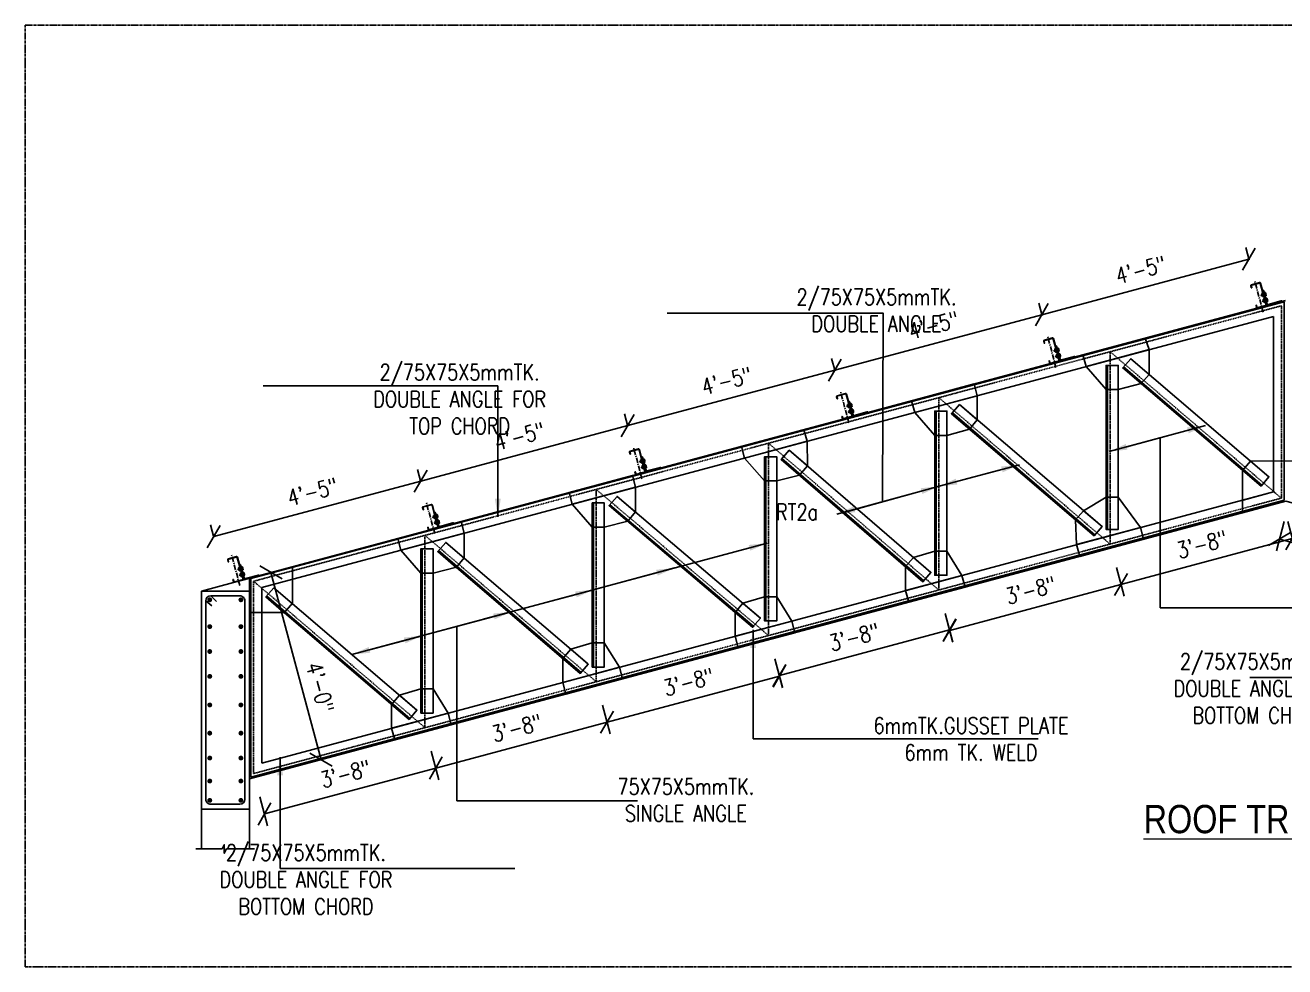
# Model space of a CAD drawing. Extents: x -95606 to 113309, y -42160 to -940.
# Drawn here: x 104287.1 to 104599.1, y -19717.6 to -19484.4 of the extents above; entities that cross this region are included whole.
import ezdxf

# ---------------------------------------------------------------- set-up
doc = ezdxf.new("R2010")
doc.units = 0
doc.header["$LTSCALE"] = 0.02
doc.header["$MEASUREMENT"] = 0
doc.header["$PDMODE"] = 3
doc.header["$PDSIZE"] = -2
for name, pattern in [('CENTER', [50.8, 31.75, -6.35, 6.35, -6.35]), ('CENTERX2', [101.6, 63.5, -12.7, 12.7, -12.7]), ('DASHEDX2', [1.5, 1, -0.5])]:
    doc.linetypes.add(name, pattern=pattern)
doc.layers.get('0').update_dxf_attribs({"linetype": 'CONTINUOUS'})
doc.layers.get('DEFPOINTS').update_dxf_attribs({"linetype": 'CONTINUOUS'})
for name, color, linetype in [('5T', 4, 'CONTINUOUS'), ('A-C PURLIN', 1, 'CONTINUOUS'), ('A-GRID', 7, 'CENTERX2'), ('A-OL', 2, 'CONTINUOUS'), ('A-WELD', 6, 'CONTINUOUS'), ('dimentions', 8, 'CONTINUOUS'), ('EXLINE', 33, 'CONTINUOUS'), ('G-GRID', 7, 'CENTERX2'), ('GUSSET', 1, 'CONTINUOUS'), ('LEVEL', 1, 'CONTINUOUS'), ('OL', 2, 'CONTINUOUS'), ('RF', 5, 'CONTINUOUS'), ('RF5', 6, 'CONTINUOUS'), ('S-DIM', 7, 'CONTINUOUS'), ('S-TXT', 2, 'CONTINUOUS')]:
    doc.layers.add(name, color=color, linetype=linetype)
doc.layers.add('Layer4', color=4, linetype='CONTINUOUS', lineweight=25)
doc.styles.add('ROMANC', font='romanc.shx')
doc.styles.add('style9', font='romans.shx', dxfattribs={"width": 0.8, "height": 4})
doc.dimstyles.new('TEXT-14', dxfattribs={"dimtxt": 4, "dimasz": 4.5, "dimexe": 3, "dimexo": 6, "dimgap": 2, "dimtad": 1, "dimdec": 0, "dimrnd": 0.5, "dimzin": 1, "dimdsep": 46, "dimlunit": 4, "dimtxsty": 'style9', "dimblk": 'OBLIQUE', "dimcen": 72.09, "dimclrd": 1, "dimclre": 1, "dimclrt": 2, "dimadec": 0, "dimazin": 0, "dimtfac": 1, "dimtdec": 0, "dimtofl": 0, "dimtmove": 0, "dimatfit": 3, "dimfxl": 1, "dimfrac": 2, "dimtolj": 1, "dimtzin": 0, "dimlwd": -1, "dimarcsym": 0})

# ---------------------------------------------------------------- blocks, each defined once
blk = doc.blocks.new('A BOLT')
at = {"layer": 'GUSSET'}
h = blk.add_hatch(dxfattribs=at)
h.set_pattern_fill('LINE', color=8, scale=12.375, angle=107, style=0)
h.set_pattern_definition([(286.416, (-3737.1646, 76954.9778), (1.483816784, 0.437161318), [])])
edge = h.paths.add_edge_path()
edge.add_line((7, -1.2), (11.8, 0.3))
edge.add_ellipse((11.2, 2.4), major_axis=(1.59, 1.59), ratio=1, start_angle=241.416, end_angle=331.416)
edge.add_line((13.3, 3.1), (13.1, 3.8))
edge.add_line((13.1, 3.8), (12.9, 4.6))
edge.add_ellipse((10.7, 3.9), major_axis=(1.59, 1.59), ratio=1, start_angle=331.416, end_angle=421.416)
edge.add_line((10.1, 6.1), (7.5, 5.3))
edge.add_line((7.5, 5.3), (5.3, 4.7))
edge.add_ellipse((5.9, 2.5), major_axis=(1.59, 1.59), ratio=1, start_angle=331.416, end_angle=421.416, ccw=False)
edge.add_line((8, 3.1), (8.3, 2.4))
edge.add_line((8.3, 2.4), (8.5, 1.6))
edge.add_ellipse((6.3, 1), major_axis=(1.59, 1.59), ratio=1, start_angle=241.416, end_angle=331.416, ccw=False)
at = {"layer": 'A-GRID'}
blk.add_line((15.8, 4.6), (-20.1, -5.9), dxfattribs=at)
at = {"layer": 'A-OL', "color": 1, "linetype": 'DASHEDX2'}
for p, q in [((-12.7, 8.6), (-11.9, 8.9)), ((-2.5, 11.6), (-3.3, 11.4)), ((-6, -14.1), (-5.2, -13.8)), ((4.2, -11.1), (3.3, -11.4))]:
    blk.add_line(p, q, dxfattribs=at)
at = {"layer": 'A-OL', "color": 1}
for p, q in [((-5.2, -13.8), (-11.9, 8.9)), ((3.3, -11.4), (-3.3, 11.4))]:
    blk.add_line(p, q, dxfattribs=at)
at = {"layer": 'OL'}
for p, q in [((-12.7, 8.6), (-6, -14.1)), ((-2.5, 11.6), (4.2, -11.1)), ((9.2, 5.8), (-0.1, 3.1))]:
    blk.add_line(p, q, dxfattribs=at)
for points in [[(-12.3, 7), (-16.9, 5.6, 0.414214), (-18.5, 2.8), (-18.1, 1.6)], [(-10.2, 0.2), (-14.9, -1.2, -0.414214), (-17.7, 0.3), (-18.1, 1.6)], [(-2, 10), (2.7, 11.3, -0.414214), (5.5, 9.8), (5.9, 8.6)], [(0, 3.1), (4.7, 4.5, 0.414214), (6.2, 7.3), (5.9, 8.6)], [(8.3, 2.4), (8, 3.1, 0.414214), (5.3, 4.7), (2.7, 3.9)], [(8.3, 2.4), (8.5, 1.6, -0.414214), (7, -1.2), (2.9, -2.4)], [(13.1, 3.8), (13.3, 3.1, -0.414214), (11.8, 0.3), (4.5, -1.9)], [(13.1, 3.8), (12.9, 4.6, 0.414214), (10.1, 6.1), (4.6, 4.5)], [(-16.8, -4.9), (-17, -4.2, -0.414214), (-15.5, -1.4), (-12.9, -0.6)], [(-16.8, -4.9), (-16.5, -5.7, 0.414214), (-13.7, -7.2), (-9.7, -6)], [(-8.5, -5.7), (-13.2, -7.1, 0.414214), (-14.7, -9.9), (-14.4, -11.1)], [(-6.5, -12.5), (-11.2, -13.9, -0.414214), (-14, -12.4), (-14.4, -11.1)], [(1.8, -2.7), (6.4, -1.3, -0.414214), (9.2, -2.8), (9.6, -4.1)], [(3.8, -9.5), (8.4, -8.2, 0.414214), (10, -5.4), (9.6, -4.1)]]:
    blk.add_lwpolyline(points, format="xyb", dxfattribs=at)
for points in [[(-0.9, 2.9), (-9.4, 0.4)], [(8.2, 5.5), (7.8, 5.4), (-0.1, 3.1)], [(-7.7, -5.3), (0.8, -2.8)]]:
    blk.add_lwpolyline(points, dxfattribs=at)
blk = doc.blocks.new('RT8-LIP')
at = {"layer": 'A-C PURLIN'}
h = blk.add_hatch(dxfattribs=at)
h.set_pattern_fill('STEEL', color=256, scale=11, angle=106.708, style=0)
h.set_pattern_definition([(151.708, (-15373.637, -58962.002), (-16.553237, -30.752983), []), (151.708, (-15390.362, -58967.023), (-16.553237, -30.752983), [])])
h.paths.add_polyline_path([(-60.7, 86.2, 0.414214), (-64.1, 80), (-39.6, -1.4, -0.414214), (-43, -7.7), (-124.4, -32.1, 0.414214), (-127.7, -38.3), (-31.9, -9.6)])
h = blk.add_hatch(dxfattribs=at)
h.set_pattern_fill('STEEL', color=256, scale=8, angle=16.708, style=0)
h.set_pattern_definition([(61.708, (-15390.126, -58951.48), (-22.365806, 12.038718), []), (61.708, (-15393.777, -58939.315), (-22.365806, 12.038718), [])])
h.paths.add_polyline_path([(-50.1, 64.3), (-69.8, 129.9, -0.414214), (-66.4, 136.1), (-19.5, 150.2, -0.414214), (-13.3, 146.9), (-10.3, 136.8, 0.490314), (-8.8, 136.3, 0.490314), (-7.9, 137.5), (-11.6, 150, 0.414214), (-17.8, 153.3), (-69.6, 137.8, 0.414214), (-72.9, 131.6), (-52.5, 63.6), (-32.1, -4.4, 0.414214), (-25.9, -7.8), (25.9, 7.8, 0.414214), (29.2, 14), (25.5, 26.4, 0.490314), (24, 27, 0.490314), (23.1, 25.7), (26.1, 15.7, -0.414214), (22.7, 9.4), (-24.2, -4.6, -0.414214), (-30.4, -1.3)])
for points in [[(-60.7, 86.2), (-31.9, -9.6), (-127.7, -38.3), (-127.7, -38.3, -0.414214), (-124.4, -32.1), (-43, -7.7, 0.414214), (-39.6, -1.4), (-64.1, 80, -0.414214), (-60.7, 86.2)], [(24.2, 27.1), (23.7, 27, 0.414214), (23.1, 25.7), (26.1, 15.7, -0.414214), (22.7, 9.4), (-24.2, -4.6, -0.414214), (-30.4, -1.3), (-50.1, 64.3), (-69.8, 129.9, -0.414214), (-66.4, 136.1), (-19.5, 150.2, -0.414214), (-13.3, 146.9), (-10.3, 136.8, 0.414214), (-9, 136.2), (-8.5, 136.3, 0.414214), (-7.9, 137.5), (-11.6, 150, 0.414214), (-17.8, 153.3), (-69.6, 137.8, 0.414214), (-72.9, 131.6), (-52.5, 63.6), (-32.1, -4.4, 0.414214), (-25.9, -7.8), (25.9, 7.8, 0.414214), (29.2, 14), (25.5, 26.4, 0.414214)]]:
    blk.add_lwpolyline(points, format="xyb", close=True, dxfattribs=at)
blk = doc.blocks.new('A$C7F18320F')
at = {"layer": 'A-C PURLIN', "xscale": 0.03999999999769976, "yscale": 0.03999999999769976, "zscale": 0.03999999999769976, "rotation": 357.2919999998659}
blk.add_blockref('RT8-LIP', (1.29, 0.32), dxfattribs=at)
at = {"layer": 'A-WELD', "xscale": 0.03999999999769976, "yscale": 0.03999999999769976, "zscale": 0.03999999999769976, "rotation": 357.2919999998659}
for p in [(-0.54, 2.81), (-0.18, 1.36)]:
    blk.add_blockref('A BOLT', p, dxfattribs=at)
blk = doc.blocks.new('_Oblique')
at = {"color": 0, "linetype": 'ByBlock', "lineweight": -2}
blk.add_line((-0.5, -0.5), (0.5, 0.5), dxfattribs=at)
blk = doc.blocks.new('*D146')
at = {"layer": 'DEFPOINTS', "color": 0, "lineweight": -2, "transparency": 16777216}
for p in [(104385.08, -19597.33), (104386.7, -19603.38), (104335.44, -19617.11)]:
    blk.add_point(p, dxfattribs=at)
at = {"layer": 'dimentions', "color": 1, "lineweight": -2, "transparency": 16777216}
for p, q in [((104385.15, -19597.58), (104384.3, -19594.44)), ((104333.89, -19611.32), (104333.04, -19608.17))]:
    blk.add_line(p, q, dxfattribs=at)
at = {"layer": 'dimentions', "color": 1, "transparency": 16777216}
blk.add_line((104333.82, -19611.07), (104385.08, -19597.33), dxfattribs=at)
at = {"layer": 'dimentions', "color": 1, "transparency": 16777216, "xscale": 4.5, "yscale": 4.5, "zscale": 4.5}
for p, rotation in [((104385.08, -19597.33), 15.0005004763087), ((104333.82, -19611.07), 195.0005004763087)]:
    blk.add_blockref('_Oblique', p, dxfattribs=dict(at, rotation=rotation))
at = {"layer": 'dimentions', "color": 2, "transparency": 16777216, "insert": (104358.32, -19599.97), "char_height": 4, "attachment_point": 5, "rotation": 15.0005, "style": 'style9'}
blk.add_mtext('\\A1;4\'-5"', dxfattribs=at)
blk = doc.blocks.new('*D147')
at = {"layer": 'DEFPOINTS', "color": 0, "lineweight": -2, "transparency": 16777216}
for p in [(104436.35, -19583.59), (104437.97, -19589.64), (104386.7, -19603.38)]:
    blk.add_point(p, dxfattribs=at)
at = {"layer": 'dimentions', "color": 1, "lineweight": -2, "transparency": 16777216}
for p, q in [((104436.42, -19583.84), (104435.58, -19580.69)), ((104385.15, -19597.58), (104384.3, -19594.43))]:
    blk.add_line(p, q, dxfattribs=at)
at = {"layer": 'dimentions', "color": 1, "transparency": 16777216}
blk.add_line((104385.08, -19597.33), (104436.35, -19583.59), dxfattribs=at)
at = {"layer": 'dimentions', "color": 1, "transparency": 16777216, "xscale": 4.5, "yscale": 4.5, "zscale": 4.5}
for p, rotation in [((104436.35, -19583.59), 14.9996244971495), ((104385.08, -19597.33), 194.9996244971495)]:
    blk.add_blockref('_Oblique', p, dxfattribs=dict(at, rotation=rotation))
at = {"layer": 'dimentions', "color": 2, "transparency": 16777216, "insert": (104409.58, -19586.23), "char_height": 4, "attachment_point": 5, "rotation": 14.9996, "style": 'style9'}
blk.add_mtext('\\A1;4\'-5"', dxfattribs=at)
blk = doc.blocks.new('*D148')
at = {"layer": 'DEFPOINTS', "color": 0, "lineweight": -2, "transparency": 16777216}
for p in [(104487.63, -19569.85), (104489.25, -19575.9), (104437.97, -19589.64)]:
    blk.add_point(p, dxfattribs=at)
at = {"layer": 'dimentions', "color": 1, "lineweight": -2, "transparency": 16777216}
for p, q in [((104487.7, -19570.1), (104486.85, -19566.96)), ((104436.42, -19583.84), (104435.58, -19580.69))]:
    blk.add_line(p, q, dxfattribs=at)
at = {"layer": 'dimentions', "color": 1, "transparency": 16777216}
blk.add_line((104436.35, -19583.59), (104487.63, -19569.85), dxfattribs=at)
at = {"layer": 'dimentions', "color": 1, "transparency": 16777216, "xscale": 4.5, "yscale": 4.5, "zscale": 4.5}
for p, rotation in [((104487.63, -19569.85), 15.0000670994877), ((104436.35, -19583.59), 195.0000670994877)]:
    blk.add_blockref('_Oblique', p, dxfattribs=dict(at, rotation=rotation))
at = {"layer": 'dimentions', "color": 2, "transparency": 16777216, "insert": (104460.86, -19572.49), "char_height": 4, "attachment_point": 5, "rotation": 15.0001, "style": 'style9'}
blk.add_mtext('\\A1;4\'-5"', dxfattribs=at)
blk = doc.blocks.new('*D149')
at = {"layer": 'DEFPOINTS', "color": 0, "lineweight": -2, "transparency": 16777216}
for p in [(104538.91, -19556.11), (104540.53, -19562.16), (104489.25, -19575.9)]:
    blk.add_point(p, dxfattribs=at)
at = {"layer": 'dimentions', "color": 1, "lineweight": -2, "transparency": 16777216}
for p, q in [((104538.97, -19556.36), (104538.13, -19553.22)), ((104487.7, -19570.1), (104486.85, -19566.95))]:
    blk.add_line(p, q, dxfattribs=at)
at = {"layer": 'dimentions', "color": 1, "transparency": 16777216}
blk.add_line((104487.63, -19569.85), (104538.91, -19556.11), dxfattribs=at)
at = {"layer": 'dimentions', "color": 1, "transparency": 16777216, "xscale": 4.5, "yscale": 4.5, "zscale": 4.5}
for p, rotation in [((104538.91, -19556.11), 14.99992978305561), ((104487.63, -19569.85), 194.9999297830556)]:
    blk.add_blockref('_Oblique', p, dxfattribs=dict(at, rotation=rotation))
at = {"layer": 'dimentions', "color": 2, "transparency": 16777216, "insert": (104512.14, -19558.75), "char_height": 4, "attachment_point": 5, "rotation": 14.9999, "style": 'style9'}
blk.add_mtext('\\A1;4\'-5"', dxfattribs=at)
blk = doc.blocks.new('*D150')
at = {"layer": 'DEFPOINTS', "color": 0, "lineweight": -2, "transparency": 16777216}
for p in [(104590.18, -19542.37), (104591.8, -19548.42), (104540.53, -19562.16)]:
    blk.add_point(p, dxfattribs=at)
at = {"layer": 'dimentions', "color": 1, "lineweight": -2, "transparency": 16777216}
for p, q in [((104590.25, -19542.62), (104589.41, -19539.48)), ((104538.97, -19556.36), (104538.13, -19553.22))]:
    blk.add_line(p, q, dxfattribs=at)
at = {"layer": 'dimentions', "color": 1, "transparency": 16777216}
blk.add_line((104538.91, -19556.11), (104590.18, -19542.37), dxfattribs=at)
at = {"layer": 'dimentions', "color": 1, "transparency": 16777216, "xscale": 4.5, "yscale": 4.5, "zscale": 4.5}
for p, rotation in [((104590.18, -19542.37), 15.00000380767196), ((104538.91, -19556.11), 195.0000038076719)]:
    blk.add_blockref('_Oblique', p, dxfattribs=dict(at, rotation=rotation))
at = {"layer": 'dimentions', "color": 2, "transparency": 16777216, "insert": (104563.41, -19545.01), "char_height": 4, "attachment_point": 5, "rotation": 15, "style": 'style9'}
blk.add_mtext('\\A1;4\'-5"', dxfattribs=at)
blk = doc.blocks.new('*D151')
at = {"layer": 'DEFPOINTS', "color": 0, "lineweight": -2, "transparency": 16777216}
for p in [(104386.14, -19658.37), (104343.72, -19669.74), (104388.82, -19668.38)]:
    blk.add_point(p, dxfattribs=at)
at = {"layer": 'dimentions', "color": 1, "lineweight": -2, "transparency": 16777216}
for p, q in [((104387.69, -19664.17), (104389.6, -19671.28)), ((104345.28, -19675.53), (104347.18, -19682.64))]:
    blk.add_line(p, q, dxfattribs=at)
at = {"layer": 'dimentions', "color": 1, "transparency": 16777216}
blk.add_line((104346.41, -19679.75), (104388.82, -19668.38), dxfattribs=at)
at = {"layer": 'dimentions', "color": 1, "transparency": 16777216, "xscale": 4.5, "yscale": 4.5, "zscale": 4.5}
for p, rotation in [((104388.82, -19668.38), 14.9999999999952), ((104346.41, -19679.75), 194.9999999999952)]:
    blk.add_blockref('_Oblique', p, dxfattribs=dict(at, rotation=rotation))
at = {"layer": 'dimentions', "color": 2, "transparency": 16777216, "insert": (104366.48, -19669.83), "char_height": 4, "attachment_point": 5, "rotation": 15, "style": 'style9'}
blk.add_mtext('\\A1;3\'-8"', dxfattribs=at)
blk = doc.blocks.new('*D152')
at = {"layer": 'DEFPOINTS', "color": 0, "lineweight": -2, "transparency": 16777216}
for p in [(104428.56, -19647.01), (104431.24, -19657.02), (104386.14, -19658.37)]:
    blk.add_point(p, dxfattribs=at)
at = {"layer": 'dimentions', "color": 1, "lineweight": -2, "transparency": 16777216}
for p, q in [((104430.11, -19652.8), (104432.02, -19659.92)), ((104387.69, -19664.17), (104389.6, -19671.28))]:
    blk.add_line(p, q, dxfattribs=at)
at = {"layer": 'dimentions', "color": 1, "transparency": 16777216}
blk.add_line((104388.82, -19668.38), (104431.24, -19657.02), dxfattribs=at)
at = {"layer": 'dimentions', "color": 1, "transparency": 16777216, "xscale": 4.5, "yscale": 4.5, "zscale": 4.5}
for p, rotation in [((104431.24, -19657.02), 15.00000000000004), ((104388.82, -19668.38), 195)]:
    blk.add_blockref('_Oblique', p, dxfattribs=dict(at, rotation=rotation))
at = {"layer": 'dimentions', "color": 2, "transparency": 16777216, "insert": (104408.9, -19658.47), "char_height": 4, "attachment_point": 5, "rotation": 15, "style": 'style9'}
blk.add_mtext('\\A1;3\'-8"', dxfattribs=at)
blk = doc.blocks.new('*D153')
at = {"layer": 'DEFPOINTS', "color": 0, "lineweight": -2, "transparency": 16777216}
for p in [(104513.4, -19624.28), (104471.25, -19635.57), (104516.04, -19634.16)]:
    blk.add_point(p, dxfattribs=at)
at = {"layer": 'dimentions', "color": 1, "lineweight": -2, "transparency": 16777216}
for p, q in [((104514.95, -19630.07), (104516.82, -19637.06)), ((104472.8, -19641.37), (104474.67, -19648.36))]:
    blk.add_line(p, q, dxfattribs=at)
at = {"layer": 'dimentions', "color": 1, "transparency": 16777216}
blk.add_line((104473.9, -19645.46), (104516.04, -19634.16), dxfattribs=at)
at = {"layer": 'dimentions', "color": 1, "transparency": 16777216, "xscale": 4.5, "yscale": 4.5, "zscale": 4.5}
for p, rotation in [((104516.04, -19634.16), 15.00322527087349), ((104473.9, -19645.46), 195.0032252708735)]:
    blk.add_blockref('_Oblique', p, dxfattribs=dict(at, rotation=rotation))
at = {"layer": 'dimentions', "color": 2, "transparency": 16777216, "insert": (104492.45, -19635.95), "char_height": 4, "attachment_point": 5, "rotation": 15.0032, "style": 'style9'}
blk.add_mtext('\\A1;3\'-8"', dxfattribs=at)
blk = doc.blocks.new('*D154')
at = {"layer": 'DEFPOINTS', "color": 0, "lineweight": -2, "transparency": 16777216}
for p in [(104598.23, -19601.54), (104555.81, -19612.91), (104600.91, -19611.55)]:
    blk.add_point(p, dxfattribs=at)
at = {"layer": 'dimentions', "color": 1, "lineweight": -2, "transparency": 16777216}
for p, q in [((104599.79, -19607.34), (104601.69, -19614.45)), ((104557.37, -19618.71), (104559.27, -19625.82))]:
    blk.add_line(p, q, dxfattribs=at)
at = {"layer": 'dimentions', "color": 1, "transparency": 16777216}
blk.add_line((104558.49, -19622.92), (104600.91, -19611.55), dxfattribs=at)
at = {"layer": 'dimentions', "color": 1, "transparency": 16777216, "xscale": 4.5, "yscale": 4.5, "zscale": 4.5}
for p, rotation in [((104600.91, -19611.55), 15.00001743841738), ((104558.49, -19622.92), 195.0000174384174)]:
    blk.add_blockref('_Oblique', p, dxfattribs=dict(at, rotation=rotation))
at = {"layer": 'dimentions', "color": 2, "transparency": 16777216, "insert": (104578.57, -19613), "char_height": 4, "attachment_point": 5, "rotation": 15, "style": 'style9'}
blk.add_mtext('\\A1;3\'-8"', dxfattribs=at)
blk = doc.blocks.new('*D163')
at = {"layer": 'DEFPOINTS', "color": 0, "lineweight": -2, "transparency": 16777216}
for p in [(104555.81, -19612.91), (104558.49, -19622.92), (104513.4, -19624.28)]:
    blk.add_point(p, dxfattribs=at)
at = {"layer": 'dimentions', "color": 1, "lineweight": -2, "transparency": 16777216}
for p, q in [((104557.37, -19618.71), (104559.27, -19625.82)), ((104514.95, -19630.07), (104516.85, -19637.18))]:
    blk.add_line(p, q, dxfattribs=at)
at = {"layer": 'dimentions', "color": 1, "transparency": 16777216}
blk.add_line((104516.08, -19634.28), (104558.49, -19622.92), dxfattribs=at)
at = {"layer": 'dimentions', "color": 1, "transparency": 16777216, "xscale": 4.5, "yscale": 4.5, "zscale": 4.5}
for p, rotation in [((104558.49, -19622.92), 14.99999999999544), ((104516.08, -19634.28), 194.9999999999955)]:
    blk.add_blockref('_Oblique', p, dxfattribs=dict(at, rotation=rotation))
at = {"layer": 'dimentions', "color": 2, "transparency": 16777216, "insert": (104536.15, -19624.37), "char_height": 4, "attachment_point": 5, "rotation": 15, "style": 'style9'}
blk.add_mtext('\\A1;3\'-8"', dxfattribs=at)
blk = doc.blocks.new('*D164')
at = {"layer": 'DEFPOINTS', "color": 0, "lineweight": -2, "transparency": 16777216}
for p in [(104471.25, -19635.57), (104428.56, -19647.01), (104473.93, -19645.58)]:
    blk.add_point(p, dxfattribs=at)
at = {"layer": 'dimentions', "color": 1, "lineweight": -2, "transparency": 16777216}
for p, q in [((104472.8, -19641.37), (104474.7, -19648.48)), ((104430.11, -19652.8), (104432.02, -19659.92))]:
    blk.add_line(p, q, dxfattribs=at)
at = {"layer": 'dimentions', "color": 1, "transparency": 16777216}
blk.add_line((104431.24, -19657.02), (104473.93, -19645.58), dxfattribs=at)
at = {"layer": 'dimentions', "color": 1, "transparency": 16777216, "xscale": 4.5, "yscale": 4.5, "zscale": 4.5}
for p, rotation in [((104473.93, -19645.58), 14.99681529627112), ((104431.24, -19657.02), 194.9968152962711)]:
    blk.add_blockref('_Oblique', p, dxfattribs=dict(at, rotation=rotation))
at = {"layer": 'dimentions', "color": 2, "transparency": 16777216, "insert": (104451.45, -19647.07), "char_height": 4, "attachment_point": 5, "rotation": 14.9968, "style": 'style9'}
blk.add_mtext('\\A1;3\'-8"', dxfattribs=at)
blk = doc.blocks.new('*D166')
at = {"layer": 'DEFPOINTS', "color": 0, "lineweight": -2, "transparency": 16777216}
for p in [(104351.55, -19618.98), (104360.42, -19666.3), (104363.97, -19665.35)]:
    blk.add_point(p, dxfattribs=at)
at = {"layer": 'dimentions', "color": 1, "transparency": 16777216}
blk.add_line((104348, -19619.93), (104360.42, -19666.3), dxfattribs=at)
at = {"layer": 'dimentions', "color": 1, "lineweight": -2, "transparency": 16777216}
for p, q in [((104345.75, -19620.54), (104345.1, -19620.71)), ((104358.18, -19666.9), (104357.53, -19667.08))]:
    blk.add_line(p, q, dxfattribs=at)
at = {"layer": 'dimentions', "color": 1, "transparency": 16777216, "xscale": 4.5, "yscale": 4.5, "zscale": 4.5}
for p, rotation in [((104348, -19619.93), 105.000000000013), ((104360.42, -19666.3), 285.000000000013)]:
    blk.add_blockref('_Oblique', p, dxfattribs=dict(at, rotation=rotation))
at = {"layer": 'dimentions', "color": 2, "transparency": 16777216, "insert": (104360.16, -19648.39), "char_height": 4, "attachment_point": 5, "rotation": 285, "style": 'style9'}
blk.add_mtext('\\A1;4\'-0"', dxfattribs=at)
blk = doc.blocks.new('*D168')
at = {"layer": 'DEFPOINTS', "color": 0, "lineweight": -2, "transparency": 16777216}
for p in [(104600.47, -19601.54), (104597.76, -19611.67), (104642.39, -19612.78)]:
    blk.add_point(p, dxfattribs=at)
at = {"layer": 'dimentions', "color": 1, "lineweight": -2, "transparency": 16777216}
for p, q in [((104598.92, -19607.34), (104596.98, -19614.56)), ((104640.84, -19618.57), (104638.9, -19625.8))]:
    blk.add_line(p, q, dxfattribs=at)
at = {"layer": 'dimentions', "color": 1, "transparency": 16777216}
blk.add_line((104639.68, -19622.9), (104597.76, -19611.67), dxfattribs=at)
at = {"layer": 'dimentions', "color": 1, "transparency": 16777216, "xscale": 4.5, "yscale": 4.5, "zscale": 4.5}
for p, rotation in [((104597.76, -19611.67), 165.0010042899047), ((104639.68, -19622.9), 345.0010042899047)]:
    blk.add_blockref('_Oblique', p, dxfattribs=dict(at, rotation=rotation))
at = {"layer": 'dimentions', "color": 2, "transparency": 16777216, "insert": (104625.13, -19614.47), "char_height": 4, "attachment_point": 5, "rotation": 345.001, "style": 'style9'}
blk.add_mtext('\\A1;3\'-8"', dxfattribs=at)

msp = doc.modelspace()

# ---------------------------------------------------------------- linework, layer by layer
at = {"layer": 'A-GRID'}
for p, q in [((104593.706, -19555.52), (104591.674, -19547.934)), ((104542.404, -19569.164), (104540.372, -19561.579)), ((104491.128, -19582.904), (104489.096, -19575.318)), ((104439.877, -19596.738), (104437.845, -19589.153)), ((104388.549, -19610.284), (104386.516, -19602.698)), ((104340.302, -19623.209), (104338.27, -19615.623))]:
    msp.add_line(p, q, dxfattribs=at)
at = {"layer": 'EXLINE'}
for p, q in [((104330.8, -19624.545), (104342.724, -19624.545)), ((104330.8, -19624.545), (104330.8, -19678.545)), ((104342.724, -19671.042), (104342.724, -19623.732)), ((104342.724, -19671.042), (104342.724, -19678.545)), ((104330.8, -19688.412), (104330.797, -19678.545)), ((104330.799, -19678.545), (104339.691, -19678.545)), ((104330.8, -19678.545), (104342.724, -19678.545)), ((104342.724, -19688.412), (104342.721, -19678.545))]:
    msp.add_line(p, q, dxfattribs=at)
at = {"layer": 'EXLINE', "color": 1}
msp.add_lwpolyline([(104499.473, -19602.442), (104499.624, -19555.752), (104446.148, -19555.752)], dxfattribs=at)
at = {"layer": 'G-GRID', "color": 8, "ltscale": 0.1}
for p, q in [((104343.724, -19622.116), (104598.231, -19553.921)), ((104598.231, -19601.544), (104598.231, -19553.921)), ((104555.813, -19565.287), (104555.813, -19612.91)), ((104555.813, -19565.289), (104598.231, -19601.544)), ((104513.395, -19576.653), (104555.813, -19612.91)), ((104513.395, -19576.653), (104513.395, -19624.276)), ((104471.247, -19587.947), (104513.395, -19624.276)), ((104471.247, -19587.949), (104471.247, -19635.572)), ((104428.559, -19599.384), (104428.559, -19647.008)), ((104428.559, -19599.384), (104471.244, -19635.57)), ((104343.724, -19669.739), (104598.231, -19601.544)), ((104386.141, -19610.748), (104428.56, -19647.007)), ((104386.142, -19610.749), (104386.142, -19658.372)), ((104343.724, -19669.739), (104343.724, -19622.116)), ((104343.725, -19622.119), (104386.142, -19658.373))]:
    msp.add_line(p, q, dxfattribs=at)
at = {"layer": 'Layer4'}
for p, q in [((104549.852, -19568.955), (104565.475, -19564.77)), ((104507.433, -19580.32), (104522.919, -19576.172)), ((104465.286, -19591.624), (104480.792, -19587.47)), ((104422.597, -19603.053), (104438.287, -19598.849)), ((104380.181, -19614.416), (104395.871, -19610.214)), ((104547.527, -19613.057), (104563.313, -19608.83)), ((104505.156, -19624.413), (104519.111, -19620.674)), ((104462.933, -19635.726), (104476.962, -19631.971)), ((104420.285, -19647.154), (104434.277, -19643.406)), ((104377.873, -19658.518), (104391.858, -19654.771))]:
    msp.add_line(p, q, dxfattribs=at)
for points in [[(104554.813, -19574.628), (104554.813, -19568.66), (104557.813, -19568.66), (104557.813, -19574.628)], [(104565.465, -19570.893), (104560.934, -19567.02), (104558.944, -19569.287), (104563.506, -19573.187)], [(104522.919, -19582.148), (104518.518, -19578.386), (104516.528, -19580.653), (104520.959, -19584.441)], [(104512.395, -19585.994), (104512.395, -19579.994), (104515.395, -19579.994), (104515.395, -19585.994)], [(104470.245, -19597.29), (104470.245, -19591.29), (104473.245, -19591.29), (104473.245, -19597.29)], [(104480.859, -19593.577), (104476.344, -19589.686), (104474.345, -19591.945), (104478.89, -19595.862)], [(104588.755, -19602.013), (104596.231, -19600.009), (104596.231, -19591.748)], [(104590.576, -19592.356), (104595.135, -19596.254), (104593.176, -19598.546), (104588.586, -19594.623)], [(104438.267, -19604.978), (104433.721, -19601.124), (104431.74, -19603.399), (104436.317, -19607.279)], [(104427.558, -19608.726), (104427.558, -19602.726), (104430.558, -19602.726), (104430.558, -19608.726)], [(104554.813, -19601.367), (104554.813, -19609.269), (104557.813, -19609.269), (104557.813, -19601.367)], [(104549.252, -19604.656), (104553.811, -19608.555), (104551.852, -19610.847), (104547.262, -19606.924)], [(104395.828, -19616.383), (104391.297, -19612.51), (104389.307, -19614.777), (104393.868, -19618.676)], [(104385.141, -19620.091), (104385.141, -19614.091), (104388.141, -19614.091), (104388.141, -19620.091)], [(104507.126, -19616.217), (104511.442, -19619.937), (104509.472, -19622.222), (104505.156, -19618.502)], [(104512.395, -19614.666), (104512.395, -19620.635), (104515.395, -19620.635), (104515.395, -19614.666)], [(104353.259, -19627.623), (104348.729, -19623.75), (104346.739, -19626.018), (104351.3, -19629.916)], [(104470.247, -19625.928), (104470.247, -19631.928), (104473.247, -19631.928), (104473.247, -19625.928)], [(104464.884, -19627.542), (104469.23, -19631.226), (104467.28, -19633.527), (104462.933, -19629.843)], [(104427.559, -19637.366), (104427.559, -19643.366), (104430.559, -19643.366), (104430.559, -19637.366)], [(104422.244, -19638.964), (104426.576, -19642.666), (104424.616, -19644.959), (104420.285, -19641.257)], [(104379.826, -19650.33), (104384.158, -19654.032), (104382.198, -19656.325), (104377.866, -19652.623)], [(104385.142, -19648.764), (104385.142, -19654.764), (104388.142, -19654.764), (104388.142, -19648.764)]]:
    msp.add_lwpolyline(points, dxfattribs=at)
at = {"layer": 'LEVEL'}
for p, q in [((104568.175, -19586.591), (104568.175, -19628.706)), ((104568.175, -19628.706), (104624.779, -19628.706)), ((104394.047, -19633.26), (104394.047, -19676.486)), ((104394.047, -19676.486), (104438.783, -19676.486))]:
    msp.add_line(p, q, dxfattribs=at)
at = {"layer": 'RF', "color": 2, "const_width": 0.6}
for points in [[(104333.153, -19626.716, 1), (104332.553, -19626.716, 1)], [(104340.263, -19626.716, -1), (104340.863, -19626.716, -1)], [(104333.153, -19633.349, -1), (104332.553, -19633.349, -1)], [(104340.263, -19633.349, 1), (104340.863, -19633.349, 1)], [(104333.153, -19639.512, -1), (104332.553, -19639.512, -1)], [(104340.263, -19639.512, 1), (104340.863, -19639.512, 1)], [(104333.153, -19645.674, -1), (104332.553, -19645.674, -1)], [(104340.263, -19645.674, 1), (104340.863, -19645.674, 1)], [(104333.153, -19652.75, -1), (104332.553, -19652.75, -1)], [(104340.263, -19652.75, 1), (104340.863, -19652.75, 1)], [(104333.153, -19659.735, -1), (104332.553, -19659.735, -1)], [(104340.263, -19659.735, 1), (104340.863, -19659.735, 1)], [(104333.153, -19665.897, -1), (104332.553, -19665.897, -1)], [(104340.263, -19665.897, 1), (104340.863, -19665.897, 1)], [(104333.153, -19671.591, -1), (104332.553, -19671.591, -1)], [(104340.263, -19671.591, 1), (104340.863, -19671.591, 1)], [(104333.152, -19676.374, -1), (104332.552, -19676.374, -1)], [(104333.152, -19676.374, -1), (104332.552, -19676.374, -1)], [(104340.262, -19676.374, 1), (104340.862, -19676.374, 1)]]:
    msp.add_lwpolyline(points, format="xyb", close=True, dxfattribs=at)
at = {"layer": 'RF5', "color": 2}
for p in [(104330.8, -19624.545), (104342.724, -19623.732)]:
    msp.add_line(p, (104342.724, -19621.349), dxfattribs=at)
at = {"layer": 'RF5', "color": 160}
for p, q in [((104333.092, -19625.745), (104340.324, -19625.745)), ((104333.092, -19625.745), (104334.515, -19627.095)), ((104331.892, -19626.945), (104333.39, -19628.219)), ((104331.892, -19626.945), (104331.892, -19675.399)), ((104341.524, -19626.945), (104341.524, -19675.4)), ((104331.892, -19675.399), (104331.892, -19676.145)), ((104341.524, -19675.4), (104341.524, -19676.146)), ((104333.091, -19677.345), (104340.323, -19677.345)), ((104333.091, -19677.345), (104340.323, -19677.345))]:
    msp.add_line(p, q, dxfattribs=at)
for centre, radius, start, end in [((104333.092, -19626.945), 1.2, 90, 180), ((104340.324, -19626.945), 1.2, 0, 90.01142), ((104333.091, -19676.145), 1.2, 179.98856, 270), ((104340.323, -19676.144), 1.201, 270.0259, 359.93746)]:
    msp.add_arc(centre, radius, start, end, dxfattribs=at)
at = {"layer": 'S-DIM', "color": 2}
for p, q in [((104339.711, -19622.156), (104599.231, -19552.618)), ((104511.78, -19579.156), (104596.231, -19556.528)), ((104345.724, -19623.651), (104511.78, -19579.156)), ((104512.391, -19622.474), (104596.231, -19600.009)), ((104342.724, -19671.042), (104599.352, -19602.279)), ((104345.724, -19667.133), (104512.391, -19622.474))]:
    msp.add_line(p, q, dxfattribs=at)
at = {"layer": 'S-DIM', "color": 1}
for p, q in [((104343.044, -19621.47), (104598.911, -19552.911)), ((104598.911, -19552.911), (104598.911, -19602.066)), ((104555.133, -19568.66), (104555.133, -19609.269)), ((104559.156, -19569.046), (104593.385, -19598.302)), ((104512.715, -19579.994), (104512.715, -19620.635)), ((104516.74, -19580.411), (104552.061, -19610.602)), ((104470.567, -19591.29), (104470.567, -19631.928)), ((104474.558, -19591.704), (104509.682, -19621.978)), ((104343.044, -19670.625), (104598.911, -19602.066)), ((104427.879, -19602.725), (104427.879, -19643.366)), ((104431.951, -19603.156), (104467.658, -19633.426)), ((104385.462, -19614.09), (104385.462, -19654.764)), ((104389.519, -19614.535), (104424.825, -19644.714)), ((104343.044, -19621.47), (104343.044, -19670.625)), ((104346.951, -19625.776), (104382.407, -19656.08))]:
    msp.add_line(p, q, dxfattribs=at)
at = {"layer": 'S-DIM', "color": 3, "linetype": 'Continuous'}
for points in [[(104549.076, -19566.057), (104549.852, -19568.955), (104554.813, -19574.628), (104557.813, -19574.628), (104563.506, -19573.187), (104565.466, -19570.894), (104565.475, -19564.77), (104564.461, -19561.935), (104549.076, -19566.057)], [(104506.657, -19577.423), (104507.433, -19580.321), (104512.394, -19585.994), (104515.394, -19585.994), (104520.959, -19584.441), (104522.919, -19582.148), (104522.919, -19576.172), (104522.142, -19573.274), (104506.657, -19577.423)], [(104464.508, -19588.72), (104465.284, -19591.617), (104470.245, -19597.29), (104473.245, -19597.29), (104478.89, -19595.862), (104480.859, -19593.577), (104480.79, -19587.464), (104479.94, -19584.586), (104464.508, -19588.72)], [(104421.821, -19600.155), (104422.597, -19603.053), (104427.558, -19608.726), (104430.558, -19608.726), (104436.345, -19607.251), (104438.287, -19604.943), (104438.287, -19598.849), (104437.511, -19595.951), (104421.821, -19600.155)], [(104564.09, -19611.727), (104563.313, -19608.83), (104557.804, -19601.332), (104554.804, -19601.332), (104549.252, -19604.656), (104547.262, -19606.924), (104547.528, -19613.059), (104548.319, -19615.953), (104564.09, -19611.727)], [(104379.403, -19611.52), (104380.18, -19614.418), (104385.141, -19620.091), (104388.141, -19620.091), (104393.928, -19618.616), (104395.871, -19616.309), (104395.871, -19610.214), (104395.094, -19607.317), (104379.403, -19611.52)], [(104519.888, -19623.571), (104519.111, -19620.674), (104515.395, -19614.666), (104512.395, -19614.666), (104507.126, -19616.217), (104505.156, -19618.502), (104505.156, -19624.413), (104505.933, -19627.311), (104519.888, -19623.571)], [(104342.724, -19629.858), (104345.724, -19629.858), (104351.359, -19629.858), (104353.301, -19627.55), (104353.301, -19618.515), (104342.724, -19621.349)], [(104477.739, -19634.869), (104476.962, -19631.971), (104473.247, -19625.963), (104470.247, -19625.963), (104464.884, -19627.542), (104462.933, -19629.843), (104462.933, -19635.726), (104463.71, -19638.624), (104477.739, -19634.869)], [(104435.053, -19646.304), (104434.277, -19643.406), (104430.559, -19637.366), (104427.561, -19637.366), (104422.244, -19638.964), (104420.285, -19641.257), (104420.285, -19647.154), (104421.061, -19650.052), (104435.053, -19646.304)], [(104392.634, -19657.669), (104391.858, -19654.771), (104388.142, -19648.764), (104385.142, -19648.764), (104379.826, -19650.33), (104377.866, -19652.623), (104377.873, -19658.518), (104378.65, -19661.416), (104392.634, -19657.669)]]:
    msp.add_lwpolyline(points, dxfattribs=at)
msp.add_lwpolyline([(104588.56, -19605.171), (104599.352, -19602.28), (104609.916, -19605.11), (104609.916, -19594.669), (104608.033, -19592.33), (104590.542, -19592.385), (104588.56, -19594.659)], close=True, dxfattribs=at)
at = {"layer": 'S-DIM', "color": 1}
msp.add_lwpolyline([(104329.391, -19688.412), (104335.92, -19688.412), (104336.449, -19687.361), (104336.449, -19689.484), (104337.005, -19688.413), (104343.943, -19688.413)], dxfattribs=at)
at = {"layer": 'S-TXT'}
for p, q in [((104596.231, -19600.009), (104596.231, -19556.528)), ((104554.813, -19609.269), (104554.813, -19568.66)), ((104557.813, -19609.269), (104557.813, -19568.66)), ((104558.944, -19569.287), (104593.176, -19598.546)), ((104560.934, -19567.02), (104595.135, -19596.253)), ((104518.518, -19578.386), (104552.651, -19607.561)), ((104512.395, -19620.635), (104512.395, -19579.994)), ((104515.395, -19620.635), (104515.395, -19579.994)), ((104516.528, -19580.653), (104551.852, -19610.847)), ((104470.247, -19631.928), (104470.247, -19591.29)), ((104473.247, -19631.928), (104473.247, -19591.29)), ((104474.345, -19591.945), (104509.472, -19622.222)), ((104476.344, -19589.686), (104511.442, -19619.937)), ((104433.721, -19601.124), (104468.85, -19630.904)), ((104427.559, -19643.366), (104427.559, -19602.725)), ((104430.559, -19643.366), (104430.559, -19602.725)), ((104431.74, -19603.399), (104467.28, -19633.527)), ((104391.297, -19612.51), (104426.302, -19642.432)), ((104385.142, -19654.764), (104385.142, -19614.09)), ((104388.142, -19654.764), (104388.142, -19614.09)), ((104389.307, -19614.777), (104424.616, -19644.959)), ((104345.724, -19667.133), (104345.724, -19623.651)), ((104346.739, -19626.018), (104382.198, -19656.325)), ((104348.729, -19623.75), (104384.158, -19654.032))]:
    msp.add_line(p, q, dxfattribs=at)
at = {"layer": 'S-TXT', "color": 5, "linetype": 'CENTER', "lineweight": -2}
msp.add_lwpolyline([(104287.147, -19484.429), (104916.536, -19484.429), (104916.536, -19717.588), (104287.147, -19717.588)], close=True, dxfattribs=at)

# ---------------------------------------------------------------- block references
at = {"ltscale": 44, "xscale": -0.9833464483156201, "yscale": 0.983346448316297, "zscale": 0.9833464483155909, "rotation": 29.00000000113411}
for p in [(104594.618, -19553.854), (104543.342, -19567.594), (104492.066, -19581.333), (104440.789, -19595.073), (104389.513, -19608.812), (104341.267, -19621.74)]:
    msp.add_blockref('A$C7F18320F', p, dxfattribs=at)

# ---------------------------------------------------------------- texts
at = {"layer": '5T', "lineweight": 9, "insert": (104599.304, -19677.505), "char_height": 7, "width": 126.09722, "attachment_point": 2, "style": 'ROMANC'}
msp.add_mtext('{\\fSwis721 Cn BT|b0|i0|c0|p34;\\LROOF TRUSS-RT9}', dxfattribs=at)
at = {"layer": 'dimentions', "color": 2, "char_height": 4, "attachment_point": 5, "style": 'style9'}
for s, width, insert in [('2/75X75X5mmTK. \\PDOUBLE ANGLE', 104.19387, (104497.965, -19555.048)), ('2/75X75X5mmTK. \\PDOUBLE ANGLE FOR\\PTOP CHORD', 104.19387, (104394.734, -19577.015)), ('RT2a', 109.71958, (104478.283, -19604.963)), ('2/75X75X5mmTK. \\PDOUBLE ANGLE FOR\\PBOTTOM CHORD', 104.19387, (104592.933, -19648.662)), ('6mmTK.GUSSET PLATE \\P6mm TK. WELD', 104.19387, (104521.354, -19661.198)), ('75X75X5mmTK. \\PSINGLE ANGLE', 104.19387, (104450.766, -19676.264)), ('2/75X75X5mmTK. \\PDOUBLE ANGLE FOR\\PBOTTOM CHORD', 104.19387, (104356.674, -19695.981))]:
    msp.add_mtext_dynamic_manual_height_columns(s, width=width, gutter_width=16, heights=[0], dxfattribs=dict(at, insert=insert))

# ---------------------------------------------------------------- dimensions: what is measured, and where the dimension line sits
at = {"layer": 'dimentions'}
for p1, p2, distance, picture, middle in [((104540.527, -19562.158), (104591.804, -19548.419), 6.258, '*D150', (104563.412, -19545.012)), ((104489.251, -19575.898), (104540.527, -19562.158), 6.258, '*D149', (104512.135, -19558.751)), ((104437.974, -19589.637), (104489.251, -19575.898), 6.258, '*D148', (104460.859, -19572.491)), ((104386.698, -19603.376), (104437.974, -19589.637), 6.258, '*D147', (104409.583, -19586.23)), ((104335.439, -19617.112), (104386.698, -19603.376), 6.257, '*D146', (104358.315, -19599.969)), ((104555.813, -19612.91), (104598.232, -19601.544), -10.361, '*D154', (104578.571, -19613.004)), ((104513.395, -19624.276), (104555.813, -19612.91), -10.361, '*D163', (104536.152, -19624.37)), ((104428.56, -19647.007), (104471.247, -19635.572), -10.363, '*D164', (104451.451, -19647.068)), ((104386.142, -19658.373), (104428.56, -19647.007), -10.363, '*D152', (104408.899, -19658.469)), ((104343.725, -19669.739), (104386.142, -19658.373), -10.361, '*D151', (104366.481, -19669.833))]:
    dim = msp.add_aligned_dim(p1=p1, p2=p2, distance=distance, dimstyle='TEXT-14', override={"dimfxl": 0.18}, dxfattribs=at)
    dim.commit()
    dim.dimension.update_dxf_attribs({"geometry": picture, "text_midpoint": middle})
for base, p1, p2, angle, picture, middle in [((104597.758, -19611.666), (104642.391, -19612.777), (104600.469, -19601.544), 165.001, '*D168', (104624, -19618.697)), ((104360.425, -19666.299), (104351.548, -19618.985), (104363.971, -19665.349), 285, '*D166', (104355.93, -19649.525)), ((104516.045, -19634.162), (104471.247, -19635.572), (104513.395, -19624.276), 15.00323, '*D153', (104493.581, -19640.182))]:
    dim = msp.add_linear_dim(base=base, p1=p1, p2=p2, angle=angle, dimstyle='TEXT-14', override={"dimfxl": 0.18}, dxfattribs=at)
    dim.commit()
    dim.dimension.update_dxf_attribs({"geometry": picture, "text_midpoint": middle, "dimtype": 161})

# ---------------------------------------------------------------- leaders
at = {"layer": 'EXLINE'}
for points, override in [([(104404.184, -19606.165), (104404.184, -19573.727), (104346.089, -19573.727)], {"dimgap": 2, "dimtad": 0}), ([(104555.566, -19589.991), (104575.772, -19584.567)], {"dimtad": 0}), ([(104579.426, -19583.588), (104559.913, -19588.824)], {"dimtad": 0}), ([(104513.446, -19598.61), (104528.674, -19594.516)], {"dimtad": 0}), ([(104533.364, -19593.256), (104519.358, -19597.021)], {"dimtad": 0}), ([(104488.151, -19605.487), (104508.984, -19599.836)], {"dimtad": 0}), ([(104513.447, -19598.61), (104490.517, -19604.91)], {"dimtad": 0}), ([(104470.854, -19612.678), (104368.064, -19640.276)], {"dimtad": 0}), ([(104648.458, -19613.653), (104648.501, -19645.946), (104590.406, -19645.946)], {"dimgap": 2, "dimtad": 0}), ([(104447.944, -19618.829), (104422.315, -19625.711)], {"dimtad": 0}), ([(104427.879, -19624.217), (104400.912, -19631.457)], {"dimtad": 0}), ([(104407.563, -19629.671), (104380.685, -19636.888)], {"dimtad": 0}), ([(104385.462, -19635.605), (104372.436, -19639.103)], {"dimtad": 0}), ([(104467.393, -19634.179), (104467.393, -19661.159), (104538.027, -19661.159)], {"dimtad": 0}), ([(104368.064, -19640.276), (104379.082, -19637.318)], {"dimtad": 0}), ([(104350.271, -19665.682), (104350.271, -19693.266), (104408.365, -19693.266)], {"dimgap": 2, "dimtad": 0})]:
    msp.add_leader(points, dimstyle='TEXT-14', override=override, dxfattribs=at)

doc.saveas('drawing.dxf')
